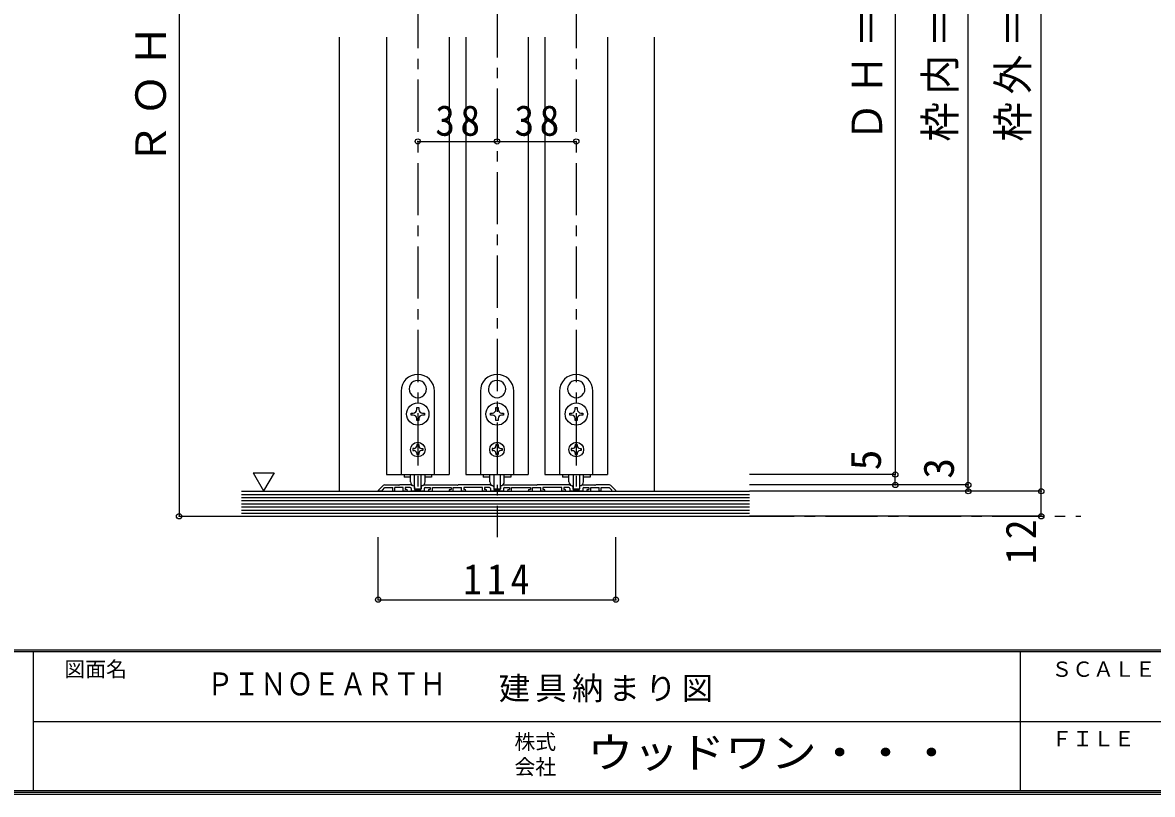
# Model space of a CAD drawing. Units: millimetres at full size, sheet at 1:5. Extents: x -973 to 977, y -718 to 696.
# Drawn here: x -3 to 538, y -701 to -331 of the extents above; entities that cross this region are included whole.
import ezdxf
from ezdxf.enums import TextEntityAlignment as Align

# ---------------------------------------------------------------- set-up
doc = ezdxf.new("R2010")
doc.units = ezdxf.units.MM
doc.header["$LTSCALE"] = 5
doc.header["$PDMODE"] = 32
doc.header["$PDSIZE"] = 2.5
doc.linetypes.add('CHAIN1', pattern=[8, 5, -1, 1, -1])
for name, color, linetype in [('0-1_通り芯', 4, 'CHAIN1'), ('0-3_仕上げ', 2, 'Continuous'), ('0-4_枠', 3, 'Continuous'), ('0-6_扉', 6, 'Continuous'), ('0-7_金物', 7, 'Continuous'), ('0-A_文字', 7, 'Continuous'), ('0-B_寸法', 7, 'Continuous'), ('F-1_枠', 6, 'Continuous'), ('F-A_文字', 7, 'Continuous')]:
    doc.layers.add(name, color=color, linetype=linetype)
doc.styles.add('ＭＳ ゴシック', font='')
doc.styles.get('ＭＳ ゴシック').set_extended_font_data('MS Gothic')

msp = doc.modelspace()

# ---------------------------------------------------------------- linework, layer by layer
at = {"layer": '0-1_通り芯'}
for p, q in [((224.153, -2.5), (224.153, -577.5)), ((186.153, -78.151), (186.153, -555.5)), ((262.153, -78.151), (262.153, -555.5)), ((101.653, -567.5), (504.153, -567.5))]:
    msp.add_line(p, q, dxfattribs=at)
at = {"layer": '0-3_仕上げ'}
for p, q in [((101.653, -555.5), (345.153, -555.5)), ((101.653, -567.5), (345.153, -567.5))]:
    msp.add_line(p, q, dxfattribs=at)
at = {"layer": '0-3_仕上げ', "color": 7}
for p, q in [((101.653, -557), (345.153, -557)), ((101.653, -558.5), (345.153, -558.5)), ((101.653, -560), (345.153, -560)), ((101.653, -561.5), (345.153, -561.5)), ((101.653, -563), (345.153, -563)), ((101.653, -564.5), (345.153, -564.5)), ((101.653, -566), (345.153, -566))]:
    msp.add_line(p, q, dxfattribs=at)
at = {"layer": '0-4_枠', "color": 4}
for p, q in [((148.653, -555.5), (148.653, -337.826)), ((299.653, -555.5), (299.653, -337.826))]:
    msp.add_line(p, q, dxfattribs=at)
at = {"layer": '0-6_扉'}
for p, q in [((171.153, -337.826), (171.153, -547.5)), ((201.153, -337.826), (201.153, -547.5)), ((209.153, -337.826), (209.153, -547.5)), ((239.153, -337.826), (239.153, -547.5)), ((247.153, -337.826), (247.153, -547.5)), ((277.153, -337.826), (277.153, -547.5)), ((171.153, -547.5), (201.153, -547.5)), ((209.153, -547.5), (239.153, -547.5)), ((247.153, -547.5), (277.153, -547.5))]:
    msp.add_line(p, q, dxfattribs=at)
at = {"layer": '0-7_金物'}
for p, q in [((186.054, -502.351), (186.153, -502.45)), ((186.252, -502.351), (186.153, -502.45)), ((224.054, -502.351), (224.153, -502.45)), ((224.252, -502.351), (224.153, -502.45)), ((262.054, -502.351), (262.153, -502.45)), ((262.252, -502.351), (262.153, -502.45)), ((182.511, -508.489), (182.646, -508.525)), ((182.609, -508.66), (182.646, -508.525)), ((189.795, -508.489), (189.66, -508.525)), ((189.697, -508.66), (189.66, -508.525)), ((216.153, -507.5), (216.153, -547.5)), ((220.511, -508.489), (220.646, -508.525)), ((220.609, -508.66), (220.646, -508.525)), ((227.795, -508.489), (227.66, -508.525)), ((227.697, -508.66), (227.66, -508.525)), ((232.153, -547.5), (232.153, -507.5)), ((254.153, -507.5), (254.153, -547.5)), ((258.511, -508.489), (258.646, -508.525)), ((258.609, -508.66), (258.646, -508.525)), ((265.795, -508.489), (265.66, -508.525)), ((265.697, -508.66), (265.66, -508.525)), ((270.153, -547.5), (270.153, -507.5)), ((185.653, -516.3), (185.653, -515.35)), ((188.353, -518), (189.303, -518)), ((189.303, -519), (188.353, -519)), ((189.303, -518), (189.303, -519)), ((221.003, -518), (221.953, -518)), ((221.003, -519), (221.003, -518)), ((221.953, -519), (221.003, -519)), ((223.653, -516.3), (223.653, -515.35)), ((223.653, -515.35), (224.653, -515.35)), ((224.653, -515.35), (224.653, -516.3)), ((226.353, -518), (227.303, -518)), ((227.303, -519), (226.353, -519)), ((227.303, -518), (227.303, -519)), ((259.003, -518), (259.953, -518)), ((259.003, -519), (259.003, -518)), ((259.953, -519), (259.003, -519)), ((261.653, -516.3), (261.653, -515.35)), ((261.653, -515.35), (262.653, -515.35)), ((262.653, -515.35), (262.653, -516.3)), ((264.353, -518), (265.303, -518)), ((265.303, -519), (264.353, -519)), ((265.303, -518), (265.303, -519)), ((185.653, -521.65), (185.653, -520.7)), ((186.653, -521.65), (185.653, -521.65)), ((186.653, -520.7), (186.653, -521.65)), ((223.653, -521.65), (223.653, -520.7)), ((261.653, -521.65), (261.653, -520.7)), ((183.753, -535), (183.753, -536)), ((184.353, -535), (183.753, -535)), ((183.753, -536), (184.353, -536)), ((186.653, -533.1), (185.653, -533.1)), ((185.653, -533.1), (185.653, -533.7)), ((186.653, -533.1), (186.653, -533.7)), ((187.953, -535), (188.553, -535)), ((188.553, -536), (187.953, -536)), ((188.553, -535), (188.553, -536)), ((222.353, -535), (221.753, -535)), ((223.653, -533.1), (223.653, -533.7)), ((224.653, -533.1), (223.653, -533.1)), ((224.653, -533.1), (224.653, -533.7)), ((225.953, -535), (226.553, -535)), ((226.553, -536), (225.953, -536)), ((226.553, -535), (226.553, -536)), ((260.353, -535), (259.753, -535)), ((261.653, -533.1), (261.653, -533.7)), ((262.653, -533.1), (261.653, -533.1)), ((262.653, -533.1), (262.653, -533.7)), ((263.953, -535), (264.553, -535)), ((264.553, -536), (263.953, -536)), ((264.553, -535), (264.553, -536)), ((185.653, -537.3), (185.653, -537.9)), ((185.653, -537.9), (186.653, -537.9)), ((186.653, -537.3), (186.653, -537.9)), ((223.653, -537.3), (223.653, -537.9)), ((223.653, -537.9), (224.653, -537.9)), ((224.653, -537.3), (224.653, -537.9)), ((261.653, -537.3), (261.653, -537.9)), ((261.653, -537.9), (262.653, -537.9)), ((262.653, -537.3), (262.653, -537.9)), ((179.553, -547.5), (179.553, -548.7)), ((182.685, -548.7), (179.553, -548.7)), ((182.653, -550.921), (182.653, -547.5)), ((184.653, -554.121), (184.653, -547.5)), ((187.653, -547.5), (187.653, -554.121)), ((192.753, -548.7), (189.621, -548.7)), ((189.653, -550.921), (189.653, -547.5)), ((192.753, -547.5), (192.753, -548.7)), ((216.153, -547.5), (232.153, -547.5)), ((217.553, -547.5), (217.553, -548.7)), ((220.685, -548.7), (217.553, -548.7)), ((220.653, -550.921), (220.653, -547.5)), ((222.653, -547.5), (222.653, -554.121)), ((225.653, -547.5), (225.653, -554.121)), ((230.753, -548.7), (227.621, -548.7)), ((227.653, -550.921), (227.653, -547.5)), ((230.753, -547.5), (230.753, -548.7)), ((254.153, -547.5), (270.153, -547.5)), ((255.553, -547.5), (255.553, -548.7)), ((258.685, -548.7), (255.553, -548.7)), ((258.653, -550.921), (258.653, -547.5)), ((260.653, -547.5), (260.653, -554.121)), ((263.653, -547.5), (263.653, -554.121)), ((268.753, -548.7), (265.621, -548.7)), ((265.653, -550.921), (265.653, -547.5)), ((268.753, -547.5), (268.753, -548.7)), ((184.953, -554.421), (187.353, -554.421)), ((222.953, -554.421), (225.353, -554.421)), ((260.953, -554.421), (263.353, -554.421))]:
    msp.add_line(p, q, dxfattribs=at)
at = {"layer": '0-7_金物', "color": 3}
for p, q in [((182.924, -552.5), (177.453, -552.5)), ((183.078, -552.524), (184.207, -552.888)), ((189.228, -552.524), (188.1, -552.888)), ((189.382, -552.5), (204.853, -552.5)), ((205.153, -552.8), (204.853, -552.5)), ((205.453, -552.5), (205.153, -552.8)), ((220.924, -552.5), (205.453, -552.5)), ((221.078, -552.524), (222.207, -552.888)), ((227.228, -552.524), (226.1, -552.888)), ((227.382, -552.5), (242.853, -552.5)), ((243.153, -552.8), (242.853, -552.5)), ((243.453, -552.5), (243.153, -552.8)), ((258.924, -552.5), (243.453, -552.5)), ((259.078, -552.524), (260.207, -552.888)), ((265.228, -552.524), (264.1, -552.888)), ((265.382, -552.5), (270.853, -552.5)), ((271.153, -552.8), (270.853, -552.5)), ((271.453, -552.5), (271.153, -552.8)), ((278.022, -552.5), (271.453, -552.5)), ((169.577, -552.793), (167.212, -555.159)), ((168.953, -555.5), (167.353, -555.5)), ((169.153, -554.914), (170.367, -553.7)), ((169.153, -555.3), (169.153, -554.914)), ((170.367, -553.7), (174.153, -553.7)), ((174.153, -555.2), (174.153, -553.7)), ((174.453, -555.5), (174.853, -555.5)), ((175.153, -555.2), (175.153, -553.7)), ((180.753, -555.5), (179.453, -555.5)), ((180.753, -554.7), (180.153, -554.7)), ((183.053, -554.2), (183.053, -555.2)), ((188.953, -555.5), (183.353, -555.5)), ((184.553, -553.364), (184.553, -554.4)), ((184.853, -554.7), (187.453, -554.7)), ((187.753, -553.364), (187.753, -554.4)), ((189.253, -554.2), (189.253, -555.2)), ((189.753, -553.7), (192.153, -553.7)), ((191.553, -554.7), (192.153, -554.7)), ((191.553, -555.5), (192.853, -555.5)), ((192.153, -553.7), (192.153, -554.7)), ((193.153, -553.7), (202.153, -553.7)), ((193.153, -555.2), (193.153, -553.7)), ((201.553, -554.7), (202.153, -554.7)), ((201.553, -555.5), (202.853, -555.5)), ((202.153, -553.7), (202.153, -554.7)), ((203.153, -553.7), (207.153, -553.7)), ((203.153, -555.2), (203.153, -553.7)), ((207.153, -555.2), (207.153, -553.7)), ((208.753, -555.5), (207.453, -555.5)), ((208.753, -554.7), (208.153, -554.7)), ((218.753, -555.5), (217.453, -555.5)), ((218.753, -554.7), (218.153, -554.7)), ((221.053, -554.2), (221.053, -555.2)), ((226.953, -555.5), (221.353, -555.5)), ((222.553, -553.364), (222.553, -554.4)), ((222.853, -554.7), (225.453, -554.7)), ((225.753, -553.364), (225.753, -554.4)), ((227.253, -554.2), (227.253, -555.2)), ((227.753, -553.7), (230.153, -553.7)), ((229.553, -554.7), (230.153, -554.7)), ((229.553, -555.5), (230.853, -555.5)), ((230.153, -553.7), (230.153, -554.7)), ((231.153, -553.7), (240.153, -553.7)), ((231.153, -555.2), (231.153, -553.7)), ((239.553, -554.7), (240.153, -554.7)), ((239.553, -555.5), (240.853, -555.5)), ((240.153, -553.7), (240.153, -554.7)), ((241.153, -553.7), (245.153, -553.7)), ((241.153, -555.2), (241.153, -553.7)), ((245.153, -555.2), (245.153, -553.7)), ((246.753, -555.5), (245.453, -555.5)), ((246.753, -554.7), (246.153, -554.7)), ((256.753, -555.5), (255.453, -555.5)), ((256.753, -554.7), (256.153, -554.7)), ((259.053, -554.2), (259.053, -555.2)), ((264.953, -555.5), (259.353, -555.5)), ((260.553, -553.364), (260.553, -554.4)), ((260.853, -554.7), (263.453, -554.7)), ((263.753, -553.364), (263.753, -554.4)), ((265.253, -554.2), (265.253, -555.2)), ((265.753, -553.7), (268.153, -553.7)), ((267.553, -554.7), (268.153, -554.7)), ((267.553, -555.5), (268.853, -555.5)), ((268.153, -553.7), (268.153, -554.7)), ((269.153, -553.7), (273.153, -553.7)), ((269.153, -555.2), (269.153, -553.7)), ((273.153, -555.2), (273.153, -553.7)), ((273.853, -555.5), (273.453, -555.5)), ((274.153, -553.7), (277.939, -553.7)), ((274.153, -555.2), (274.153, -553.7)), ((278.729, -552.793), (281.094, -555.159)), ((279.353, -555.5), (280.953, -555.5))]:
    msp.add_line(p, q, dxfattribs=at)
at = {"layer": '0-7_金物'}
for points in [[(178.153, -507.5), (178.153, -547.5), (194.153, -547.5), (194.153, -507.5)], [(183.953, -519), (183.003, -519), (183.003, -518), (183.953, -518)], [(185.653, -515.35), (186.653, -515.35), (186.653, -516.3)], [(224.653, -520.7), (224.653, -521.65), (223.653, -521.65)], [(262.653, -520.7), (262.653, -521.65), (261.653, -521.65)], [(221.753, -535), (221.753, -536), (222.353, -536)], [(259.753, -535), (259.753, -536), (260.353, -536)]]:
    msp.add_lwpolyline(points, dxfattribs=at)
at = {"layer": '0-7_金物', "color": 3}
for points in [[(170.284, -552.5), (176.853, -552.5), (177.153, -552.8), (177.453, -552.5)], [(179.153, -555.2), (179.153, -553.7), (175.153, -553.7)], [(182.553, -553.7), (180.153, -553.7), (180.153, -554.7)], [(217.153, -555.2), (217.153, -553.7), (208.153, -553.7), (208.153, -554.7)], [(220.553, -553.7), (218.153, -553.7), (218.153, -554.7)], [(255.153, -555.2), (255.153, -553.7), (246.153, -553.7), (246.153, -554.7)], [(258.553, -553.7), (256.153, -553.7), (256.153, -554.7)], [(279.153, -555.3), (279.153, -554.914), (277.939, -553.7)]]:
    msp.add_lwpolyline(points, dxfattribs=at)
at = {"layer": '0-7_金物'}
for centre, radius in [((186.153, -518.5), 5.35), ((224.153, -518.5), 5.35), ((262.153, -518.5), 5.35), ((186.153, -535.5), 3.5), ((224.153, -535.5), 3.5), ((262.153, -535.5), 3.5)]:
    msp.add_circle(centre, radius, dxfattribs=at)
for centre, radius, start, end in [((186.153, -507.5), 8, 0, 180), ((186.153, -506.5), 4.15, 91.3645, 208.6355), ((186.153, -506.5), 4.15, 331.3645, 88.6355), ((224.153, -507.5), 8, 0, 180), ((224.153, -506.5), 4.15, 91.3645, 208.6355), ((224.153, -506.5), 4.15, 331.3645, 88.6355), ((262.153, -507.5), 8, 0, 180), ((262.153, -506.5), 4.15, 91.3645, 208.6355), ((262.153, -506.5), 4.15, 331.3645, 88.6355), ((186.153, -506.5), 4.15, 211.3645, 328.6355), ((224.153, -506.5), 4.15, 211.3645, 328.6355), ((262.153, -506.5), 4.15, 211.3645, 328.6355), ((183.953, -516.3), 1.7, 270, 0), ((183.953, -520.7), 1.7, 0, 90), ((188.353, -516.3), 1.7, 180, 270), ((188.353, -520.7), 1.7, 90, 180), ((221.953, -516.3), 1.7, 270, 0), ((221.953, -520.7), 1.7, 0, 90), ((226.353, -516.3), 1.7, 180, 270), ((226.353, -520.7), 1.7, 90, 180), ((259.953, -516.3), 1.7, 270, 0), ((259.953, -520.7), 1.7, 0, 90), ((264.353, -516.3), 1.7, 180, 270), ((264.353, -520.7), 1.7, 90, 180), ((184.353, -533.7), 1.3, 270, 0), ((184.353, -537.3), 1.3, 0, 90), ((187.953, -533.7), 1.3, 180, 270), ((187.953, -537.3), 1.3, 90, 180), ((222.353, -533.7), 1.3, 270, 0), ((222.353, -537.3), 1.3, 0, 90), ((225.953, -533.7), 1.3, 180, 270), ((225.953, -537.3), 1.3, 90, 180), ((260.353, -533.7), 1.3, 270, 0), ((260.353, -537.3), 1.3, 0, 90), ((263.953, -533.7), 1.3, 180, 270), ((263.953, -537.3), 1.3, 90, 180), ((184.653, -550.921), 2, 180, 264.78409), ((187.653, -550.921), 2, 275.21591, 0), ((222.653, -550.921), 2, 180, 264.78409), ((225.653, -550.921), 2, 275.21591, 0), ((260.653, -550.921), 2, 180, 264.78409), ((263.653, -550.921), 2, 275.21591, 0), ((184.453, -553.112), 0.2, 0, 84.78409), ((184.953, -554.121), 0.3, 180, 270), ((187.353, -554.121), 0.3, 270, 0), ((187.853, -553.112), 0.2, 95.21591, 180), ((222.453, -553.112), 0.2, 0, 84.78409), ((222.953, -554.121), 0.3, 180, 270), ((225.353, -554.121), 0.3, 270, 0), ((225.853, -553.112), 0.2, 95.21591, 180), ((260.453, -553.112), 0.2, 0, 84.78409), ((260.953, -554.121), 0.3, 180, 270), ((263.353, -554.121), 0.3, 270, 0), ((263.853, -553.112), 0.2, 95.21591, 180)]:
    msp.add_arc(centre, radius, start, end, dxfattribs=at)
at = {"layer": '0-7_金物', "color": 3}
for centre, radius, start, end in [((170.284, -553.5), 1, 90, 135), ((182.924, -553), 0.5, 72.1213, 90), ((189.382, -553), 0.5, 90, 107.8787), ((220.924, -553), 0.5, 72.1213, 90), ((227.382, -553), 0.5, 90, 107.8787), ((258.924, -553), 0.5, 72.1213, 90), ((265.382, -553), 0.5, 90, 107.8787), ((278.022, -553.5), 1, 45, 90), ((167.353, -555.3), 0.2, 135, 270), ((168.953, -555.3), 0.2, 270, 0), ((174.453, -555.2), 0.3, 180, 270), ((174.853, -555.2), 0.3, 270, 0), ((179.453, -555.2), 0.3, 180, 270), ((180.753, -555.1), 0.4, 0, 90), ((180.753, -555.1), 0.4, 270, 0), ((182.553, -554.2), 0.5, 0, 90), ((183.353, -555.2), 0.3, 180, 270), ((184.053, -553.364), 0.5, 0, 72.1213), ((184.853, -554.4), 0.3, 180, 270), ((187.453, -554.4), 0.3, 270, 0), ((188.253, -553.364), 0.5, 107.8787, 180), ((188.953, -555.2), 0.3, 270, 0), ((189.753, -554.2), 0.5, 90, 180), ((191.553, -555.1), 0.4, 90, 180), ((191.553, -555.1), 0.4, 180, 270), ((192.853, -555.2), 0.3, 270, 0), ((201.553, -555.1), 0.4, 90, 180), ((201.553, -555.1), 0.4, 180, 270), ((202.853, -555.2), 0.3, 270, 0), ((207.453, -555.2), 0.3, 180, 270), ((208.753, -555.1), 0.4, 0, 90), ((208.753, -555.1), 0.4, 270, 0), ((217.453, -555.2), 0.3, 180, 270), ((218.753, -555.1), 0.4, 0, 90), ((218.753, -555.1), 0.4, 270, 0), ((220.553, -554.2), 0.5, 0, 90), ((221.353, -555.2), 0.3, 180, 270), ((222.053, -553.364), 0.5, 0, 72.1213), ((222.853, -554.4), 0.3, 180, 270), ((225.453, -554.4), 0.3, 270, 0), ((226.253, -553.364), 0.5, 107.8787, 180), ((226.953, -555.2), 0.3, 270, 0), ((227.753, -554.2), 0.5, 90, 180), ((229.553, -555.1), 0.4, 90, 180), ((229.553, -555.1), 0.4, 180, 270), ((230.853, -555.2), 0.3, 270, 0), ((239.553, -555.1), 0.4, 90, 180), ((239.553, -555.1), 0.4, 180, 270), ((240.853, -555.2), 0.3, 270, 0), ((245.453, -555.2), 0.3, 180, 270), ((246.753, -555.1), 0.4, 0, 90), ((246.753, -555.1), 0.4, 270, 0), ((255.453, -555.2), 0.3, 180, 270), ((256.753, -555.1), 0.4, 0, 90), ((256.753, -555.1), 0.4, 270, 0), ((258.553, -554.2), 0.5, 0, 90), ((259.353, -555.2), 0.3, 180, 270), ((260.053, -553.364), 0.5, 0, 72.1213), ((260.853, -554.4), 0.3, 180, 270), ((263.453, -554.4), 0.3, 270, 0), ((264.253, -553.364), 0.5, 107.8787, 180), ((264.953, -555.2), 0.3, 270, 0), ((265.753, -554.2), 0.5, 90, 180), ((267.553, -555.1), 0.4, 90, 180), ((267.553, -555.1), 0.4, 180, 270), ((268.853, -555.2), 0.3, 270, 0), ((273.453, -555.2), 0.3, 180, 270), ((273.853, -555.2), 0.3, 270, 0), ((279.353, -555.3), 0.2, 180, 270), ((280.953, -555.3), 0.2, 270, 45)]:
    msp.add_arc(centre, radius, start, end, dxfattribs=at)
at = {"layer": '0-A_文字'}
for p, q in [((107.218, -546.686), (117.218, -546.686)), ((107.218, -546.686), (112.218, -555.347)), ((117.218, -546.686), (112.218, -555.347))]:
    msp.add_line(p, q, dxfattribs=at)
at = {"layer": '0-B_寸法', "color": 4}
for p, q in [((71.653, -56.151), (71.653, -567.5)), ((450.153, -552.5), (450.153, -64.151)), ((485.153, -567.5), (485.153, -64.151)), ((415.153, -94.151), (415.153, -547.5)), ((186.153, -387.826), (224.153, -387.826)), ((224.153, -387.826), (262.153, -387.826)), ((415.153, -547.5), (345.153, -547.5)), ((450.153, -552.5), (345.153, -552.5)), ((415.153, -552.5), (345.153, -552.5)), ((415.153, -552.5), (415.153, -547.5)), ((450.153, -555.5), (450.153, -552.5)), ((485.153, -555.5), (345.153, -555.5)), ((71.653, -567.5), (101.653, -567.5)), ((485.153, -567.5), (345.153, -567.5)), ((167.153, -607.5), (167.153, -577.5)), ((281.153, -607.5), (281.153, -577.5)), ((167.153, -607.5), (281.153, -607.5))]:
    msp.add_line(p, q, dxfattribs=at)
at = {"layer": '0-B_寸法'}
for p in [(186.153, -387.826), (224.153, -387.826), (262.153, -387.826), (415.153, -547.5), (415.153, -552.5), (450.153, -552.5), (450.153, -555.5), (485.153, -555.5), (71.653, -567.5), (485.153, -567.5), (167.153, -607.5), (281.153, -607.5)]:
    msp.add_point(p, dxfattribs=at)
at = {"layer": 'F-1_枠'}
for p, q in [((976.653, -631.667), (-973.347, -631.667)), ((976.653, -632.5), (-973.347, -632.5)), ((1.653, -632.5), (1.653, -699.167)), ((474.986, -632.5), (474.986, -699.167)), ((1.653, -665.833), (974.986, -665.834)), ((976.653, -699.167), (-973.347, -699.167)), ((976.653, -700), (-973.347, -700)), ((976.653, -700.833), (-973.347, -700.833))]:
    msp.add_line(p, q, dxfattribs=at)

# ---------------------------------------------------------------- texts
at = {"layer": '0-B_寸法', "style": 'ＭＳ ゴシック'}
for s, p in [('5', (412.653, -545.5)), ('3', (447.653, -549.5))]:
    msp.add_text(s, height=14.66, rotation=90, dxfattribs=at).set_placement(p, align=Align.BOTTOM_LEFT)
at = {"layer": '0-B_寸法', "char_height": 14.66, "attachment_point": 7, "rotation": 90, "style": 'ＭＳ ゴシック'}
for s, insert in [('\\T1.18;ＲＯＨ＝2,055', (69.153, -399.151)), ('\\T1.19;\\W0.95;ＤＨ＝1,983', (412.653, -387.901)), ('\\T1.19;\\W0.95;枠内＝2,002', (447.653, -387.901)), ('\\T1.19;\\W0.95;枠外＝2,035', (482.653, -387.901)), ('\\T1.27;\\W0.95;12', (482.653, -590.544))]:
    msp.add_mtext(s, dxfattribs=dict(at, insert=insert))
at = {"layer": '0-B_寸法', "char_height": 14.66, "attachment_point": 7, "style": 'ＭＳ ゴシック'}
for s, insert in [('\\T1.27;\\W0.95;38', (194.528, -385.326)), ('\\T1.27;\\W0.95;38', (232.528, -385.326)), ('\\T1.27;\\W0.9;114', (207.903, -605))]:
    msp.add_mtext(s, dxfattribs=dict(at, insert=insert))
at = {"layer": 'F-A_文字', "style": 'ＭＳ ゴシック'}
for s, p in [('図面名', (16.653, -646.667)), ('ＳＣＡＬＥ', (489.986, -646.667)), ('株式', (232.486, -681.5)), ('ＦＩＬＥ', (489.986, -680)), ('会社', (232.486, -693.5))]:
    msp.add_text(s, height=7.331, dxfattribs=at).set_placement(p, align=Align.BOTTOM_LEFT)
for s, height, width, p in [('ＰＩＮＯＥＡＲＴＨ', 11, 0.85, (84.986, -656.667)), ('ウッドワン・・・', 14.66, 1.1, (267.486, -692.5))]:
    msp.add_text(s, height=height, dxfattribs=dict(at, width=width)).set_placement(p, align=Align.BOTTOM_LEFT)
at = {"layer": 'F-A_文字', "insert": (224.986, -656.667), "char_height": 11, "attachment_point": 7, "style": 'ＭＳ ゴシック'}
msp.add_mtext('\\T1.17;建具納まり図', dxfattribs=at)

doc.saveas('drawing.dxf')
